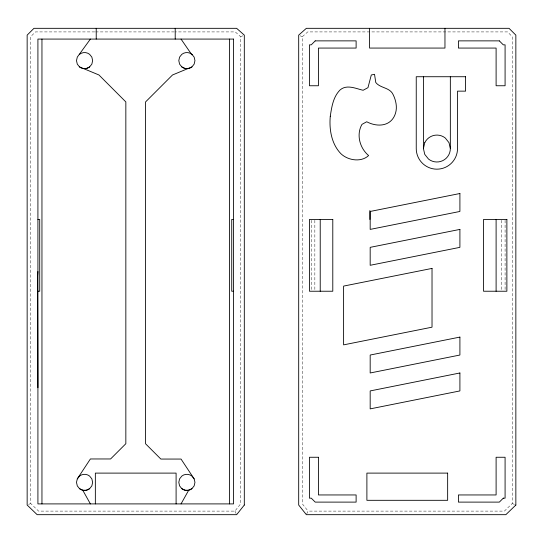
<?xml version="1.0" encoding="UTF-8"?>
<svg xmlns="http://www.w3.org/2000/svg" width="543" height="543" viewBox="0 0 543 543"><rect width="100%" height="100%" fill="white"/><g stroke="black" fill="none" stroke-linecap="round" stroke-linejoin="round"><path stroke-width="0.41" stroke-dasharray="2.71 2.04" d="M306.7 513.963L308.078 511.106L302.281 503.782L302.281 36.741L307.718 31.915L507.542 31.915L512.259 36.619L512.259 503.51L504.399 511.106L308.078 511.106M94.72 31.915L35.444 31.915L30.72 36.619L30.72 503.51L38.58 511.106L234.909 511.106L240.719 503.782L240.719 36.741L235.282 31.915L175.158 31.915M240.719 36.741L242.877 35.777M28.575 504.427L30.72 503.51M95.561 31.915L174.317 31.915M512.259 503.51L514.411 504.427M300.123 35.777L302.281 36.741M234.909 511.106L236.3 513.963M505.085 220.288L505.085 290.39M501.494 220.282L501.494 291.231M314.845 220.295L314.845 291.231M311.254 220.288L311.254 290.39"/><path stroke-width="0.81" d="M37.915 271.493L37.521 276.896L37.915 387.716M450.344 76.726L450.344 148.538A13.446 13.446 0 0 1 428.502 159.051L424.748 154.368L423.425 148.538L424.748 142.687M77.296 478.872L76.488 482.367L77.296 485.89L79.536 488.686L82.767 490.248L86.378 490.248L89.609 488.686L91.848 485.89L92.636 482.367L91.848 478.872L89.609 476.068A8.057 8.057 0 0 0 79.536 476.068L77.296 478.872L90.396 458.964L110.589 458.964L125.84 443.712L125.84 101.908L98.941 74.968L79.536 66.932L77.296 64.128L76.488 60.612L77.296 57.11L90.396 39.076M192.147 54.619L191.788 54.714L181.036 39.076M181.036 503.904L188.672 490.248L191.903 488.686L194.15 485.89L194.957 482.367L194.15 478.872L181.036 459.059L160.857 459.059L145.585 443.801L145.585 101.908L172.525 74.968L191.903 66.932L194.15 64.128L194.957 60.612L194.15 57.11L191.903 54.314A8.057 8.057 0 0 0 181.837 54.314L179.59 57.11L178.803 60.612L179.59 64.128L181.837 66.932L185.068 68.493L188.672 68.493M82.767 68.493L86.378 68.493L89.609 66.932L91.848 64.128L92.636 60.612L91.848 57.11L89.609 54.314A8.057 8.057 0 0 0 79.536 54.314M191.903 54.314L191.788 54.714M37.915 219.447L39.714 219.447L39.714 291.231L37.915 291.231M233.524 219.447L231.732 219.447L231.732 291.231L233.524 291.231M188.672 490.248L185.068 490.248L181.837 488.686L179.59 485.89L178.803 482.367L179.59 478.872L181.837 476.068A8.057 8.057 0 0 1 191.903 476.068L194.15 478.872M82.767 490.248L90.396 503.904M450.344 148.538L449.013 142.687L445.28 138.003A13.446 13.446 0 0 0 424.796 142.673M496.105 219.447L496.105 291.231M444.961 28.324L444.961 48.069L369.579 48.069L369.579 28.324M423.425 76.726L423.425 148.538M369.885 210.508L369.885 219.501M320.227 219.447L320.227 291.231M229.506 39.076L229.506 503.904M176.095 503.904L176.095 473.109L95.351 473.109L95.351 503.904M175.213 28.324L175.213 39.076M96.226 28.324L96.226 39.076M41.954 39.076L41.954 503.904M191.903 66.932A8.057 8.057 0 0 1 181.837 66.932M191.903 488.686A8.057 8.057 0 0 1 181.837 488.686M89.609 488.686A8.057 8.057 0 0 1 79.536 488.686M89.609 66.932A8.057 8.057 0 0 1 79.536 66.932M330.28 116.209C329.078 129.302 331.42 143.861 340.848 153.662C347.9 160.443 361.115 162.608 368.616 155.549C359.778 148.144 356.065 134.684 361.977 124.367L366.708 121.761C377.656 127.544 391.564 126.444 395.562 113.059C397.347 107.025 395.928 100.53 393.302 94.964C390.017 87.206 380.541 88.489 375.783 82.529L374.527 74.316L371.303 74.975L367.971 87.654L363.124 90.274C355.719 88.557 346.78 84.138 340.088 89.948C333.158 96.851 331.705 106.998 330.28 116.209M244.309 505.038L236.646 514.676L37.148 514.676L27.15 505.038L27.15 35.125L33.971 28.324L236.646 28.324L244.309 35.125L244.309 505.038M315.218 40.868L311.254 44.838L309.456 44.838L309.456 85.753L318.429 85.753L318.429 48.069L356.12 48.069L356.12 40.868L315.218 40.868M503.286 498.162L499.336 502.112L458.421 502.112L458.421 494.951L496.105 494.951L496.105 457.26L505.085 457.26L505.085 498.162L503.286 498.162M515.85 505.038L505.852 514.676L306.354 514.676L298.691 505.038L298.691 35.125L306.354 28.324L509.029 28.324L515.85 35.125L515.85 505.038M459.907 193.512L370.177 211.458L370.177 229.404L459.907 211.458L459.907 193.512M459.907 229.404L370.177 247.35L370.177 265.296L459.907 247.35L459.907 229.404M432.024 268.412L343.604 286.093L343.604 344.866L432.024 327.185L432.024 268.412M459.907 337.088L370.177 355.034L370.177 372.98L459.907 355.034L459.907 337.088M459.907 372.98L370.177 390.926L370.177 408.879L459.907 390.926L459.907 372.98M233.524 39.076L37.915 39.076L37.915 503.904L233.524 503.904L233.524 39.076M499.336 40.868L458.421 40.868L458.421 48.069L496.105 48.069L496.105 85.753L505.085 85.753L505.085 44.838L503.286 44.838L499.336 40.868M465.582 76.726L416.243 76.726L416.243 148.538A20.641 20.641 0 0 0 436.884 169.172A20.641 20.641 0 0 0 457.525 148.538L457.525 91.143L465.582 91.143L465.582 76.726M332.791 219.447L309.456 219.447L309.456 291.231L332.791 291.231L332.791 219.447M506.877 219.447L483.541 219.447L483.541 291.231L506.877 291.231L506.877 219.447M318.429 457.26L309.456 457.26L309.456 498.162L311.254 498.162L315.218 502.112L356.12 502.112L356.12 494.951L318.429 494.951L318.429 457.26M447.649 473.109L366.892 473.109L366.892 500.313L447.649 500.313L447.649 473.109"/></g></svg>
